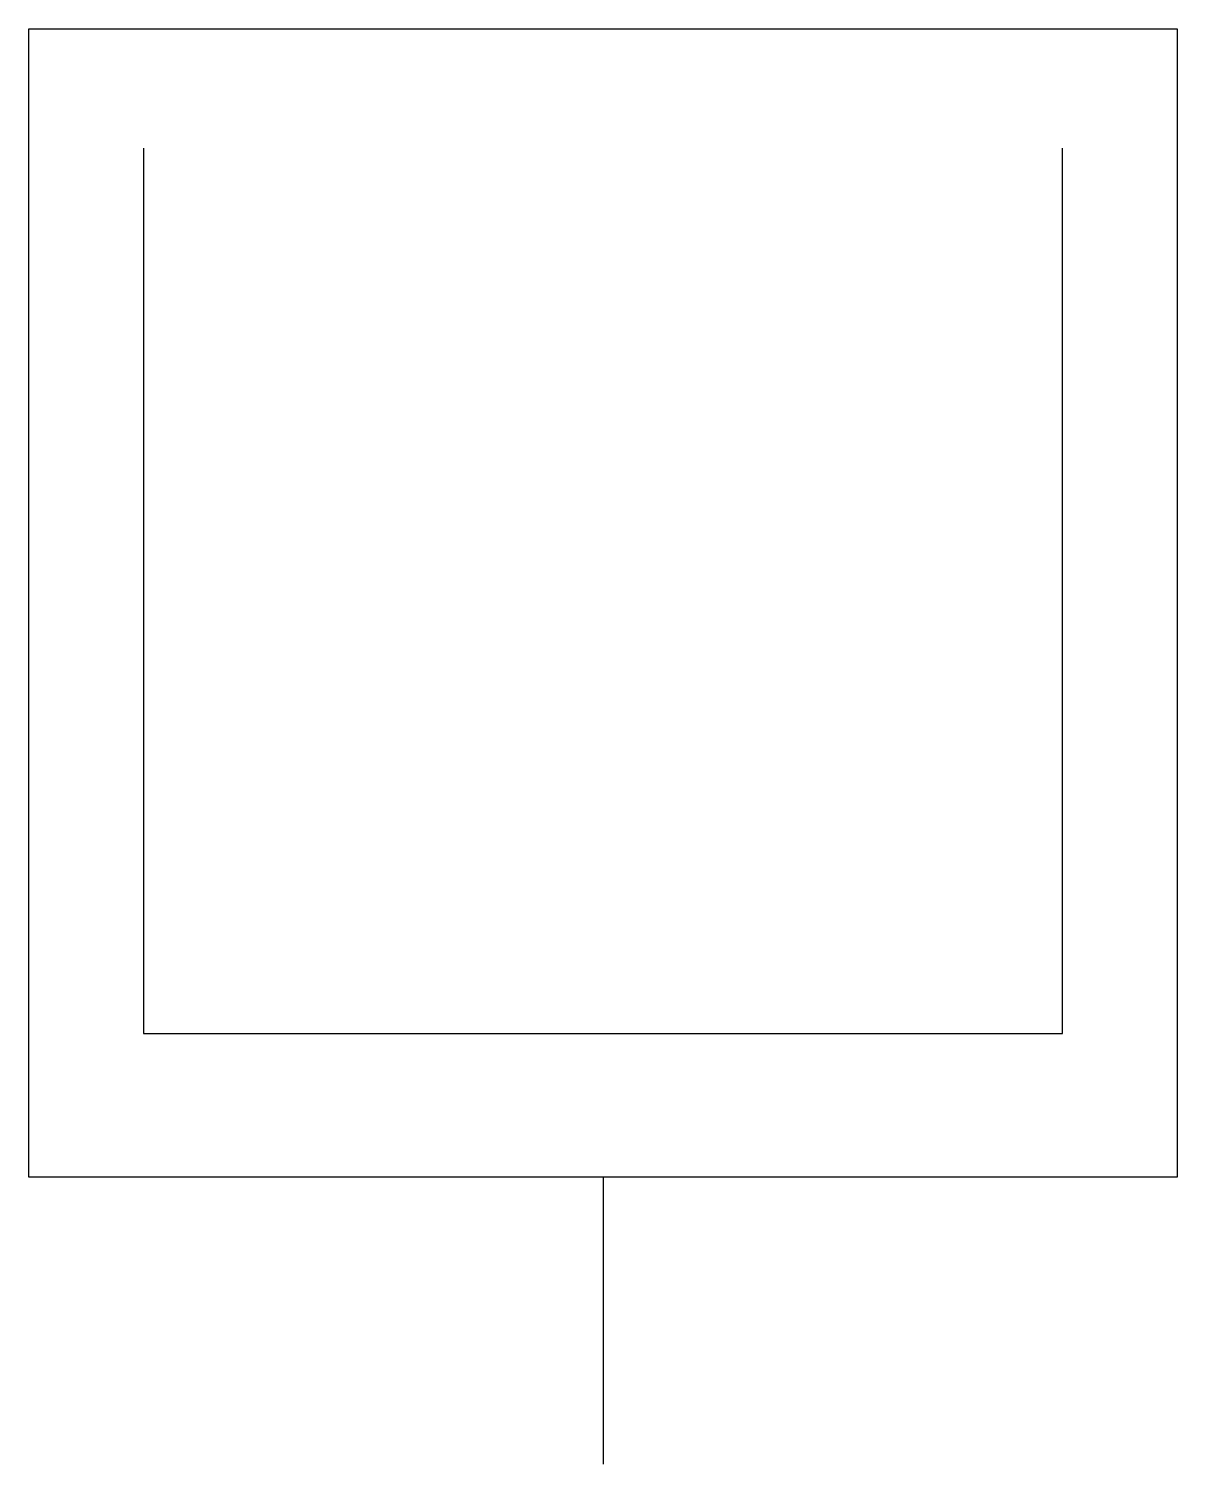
# Model space of a CAD drawing. Extents: x 2.8 to 13.4, y -2.8 to 10.5.
import ezdxf

# ---------------------------------------------------------------- set-up
doc = ezdxf.new("R2010")
doc.units = 0
doc.layers.add('DEFAULT_255_2_778', color=255, linetype='CONTINUOUS')

msp = doc.modelspace()

# ---------------------------------------------------------------- linework, layer by layer
at = {"layer": 'DEFAULT_255_2_778'}
for p, q in [((2.778, 10.451), (13.361, 10.451)), ((2.778, -0.132), (2.778, 10.451)), ((13.361, 10.451), (13.361, -0.132)), ((3.836, 9.349), (3.836, 1.191)), ((12.303, 1.191), (12.303, 9.349)), ((3.836, 1.191), (12.303, 1.191)), ((13.361, -0.132), (2.778, -0.132)), ((8.07, -0.132), (8.07, -2.778))]:
    msp.add_line(p, q, dxfattribs=at)

doc.saveas('drawing.dxf')
